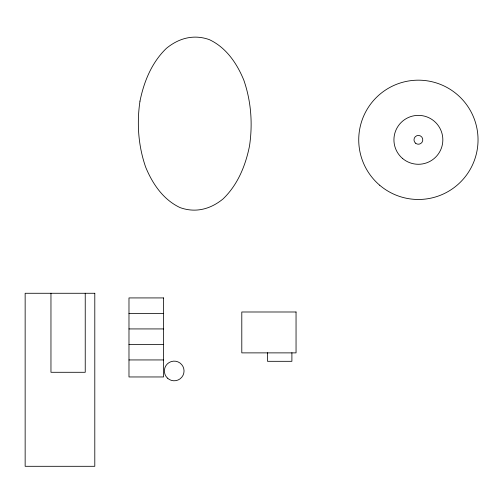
<?xml version="1.0" encoding="UTF-8"?>
<svg xmlns="http://www.w3.org/2000/svg" width="503" height="503" viewBox="0 0 503 503"><rect width="100%" height="100%" fill="white"/><g stroke="black" fill="none" stroke-linecap="round" stroke-linejoin="round"><path stroke-width="0.75" d="M128.982 313.432L163.569 313.432M128.982 328.931L163.569 328.931M128.982 344.436L163.569 344.436M128.982 359.941L163.569 359.941M291.897 352.697L291.897 361.311L267.514 361.311L267.514 352.697M85.233 293.274L85.233 372.289L50.96 372.289L50.96 293.274M139.985 101.134C136.653 123.254 138.3 145.92 145.65 167.097C152.522 183.846 163.242 199.672 180.068 207.601C195.648 213.19 210.524 209.204 223.074 198.918C237.693 184.846 245.527 165.72 249.482 146.134C252.82 124.008 251.173 101.348 243.823 80.166C236.951 63.416 226.231 47.59 209.405 39.662C193.825 34.072 178.949 38.058 166.399 48.345C151.78 62.416 143.946 81.543 139.985 101.134M94.797 293.274L25.15 293.274L25.15 466.3L94.797 466.3L94.797 293.274M163.569 297.927L128.982 297.927L128.982 376.961L163.569 376.961L163.569 297.927M296.047 311.992L241.798 311.992L241.798 352.88L296.047 352.88L296.047 311.992M167.493 378.149A9.84 9.84 0 0 0 183.79 373.182A9.84 9.84 0 0 0 171.334 361.55A9.84 9.84 0 0 0 167.493 378.149M379.671 185.205A59.65 59.65 0 0 0 477.045 150.667A59.65 59.65 0 0 0 398.445 83.605A59.65 59.65 0 0 0 379.671 185.205M402.513 158.432A24.458 24.458 0 0 0 442.433 144.273A24.458 24.458 0 0 0 410.209 116.778A24.458 24.458 0 0 0 402.513 158.432M415.528 143.179A4.401 4.401 0 0 0 422.715 140.626A4.401 4.401 0 0 0 416.912 135.678A4.401 4.401 0 0 0 415.528 143.179"/></g></svg>
